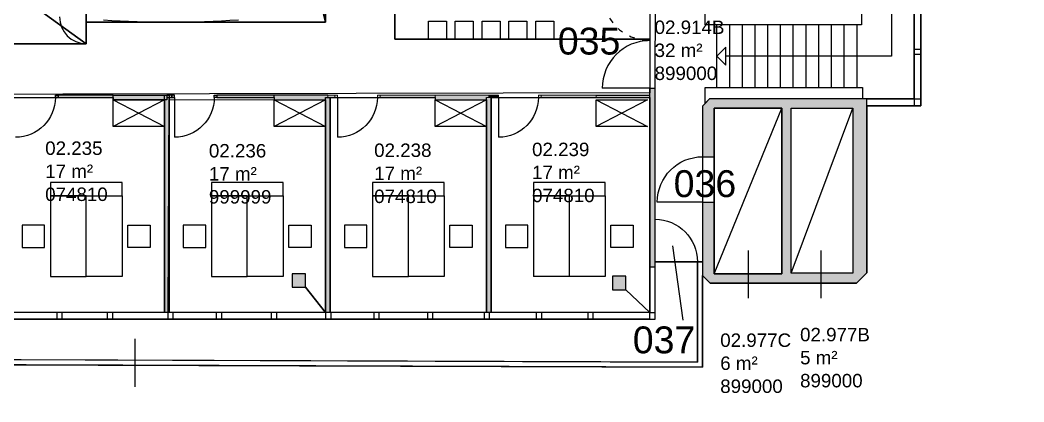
# Model space of a CAD drawing. Header units: metres. Extents: x -1 to 148, y -1 to 108.
# Drawn here: x 57.36 to 79.8, y 83.93 to 92.45 of the extents above; entities that cross this region are included whole.
import ezdxf

# ---------------------------------------------------------------- set-up
doc = ezdxf.new("R2010")
doc.units = ezdxf.units.M
doc.header["$MEASUREMENT"] = 0
doc.linetypes.add('ACAD_ISO03W100', pattern=[30, 12, -18])
doc.layers.get('0').update_dxf_attribs({"linetype": 'CONTINUOUS'})
for name, color, linetype in [('BEMASZUNG', 8, 'CONTINUOUS'), ('Unchanged', 8, 'CONTINUOUS'), ('Unchanged Layer Off', 2, 'CONTINUOUS')]:
    doc.layers.add(name, color=color, linetype=linetype)
doc.styles.add('ARIAL', font='arial.ttf')
doc.dimstyles.new('Meter_Bem', dxfattribs={"dimtxt": 0.35, "dimasz": 0.015, "dimexe": 0, "dimexo": 0.1, "dimgap": 0.05, "dimtad": 1, "dimzin": 0, "dimdsep": 46, "dimtxsty": 'ARIAL', "dimblk1": 'mass1', "dimblk2": 'mass2', "dimsah": 1, "dimcen": 0.125, "dimse1": 1, "dimse2": 1, "dimclrd": 256, "dimclre": 1, "dimclrt": 256, "dimazin": 0, "dimtp": 102033525.0, "dimtm": 1, "dimtfac": 1, "dimtix": 1, "dimtmove": 2, "dimatfit": 3, "dimldrblk": 'mass2', "dimfxl": 1, "dimtolj": 1, "dimtzin": 0, "dimlwd": -1, "dimarcsym": 0})

# ---------------------------------------------------------------- blocks, each defined once
blk = doc.blocks.new('Tuer')
at = {"layer": 'Unchanged'}
blk.add_line((0, 0), (0, 0.82), dxfattribs=at)
blk.add_arc((0, 0), 0.82, 90, 180, dxfattribs=at)
blk = doc.blocks.new('Raumstempel')
at = {"layer": 'Unchanged', "linetype": 'ByBlock', "style": 'ARIAL'}
for tag, p in [('HOERSAALNUMMER', (0, 1.029)), ('ANZAHL PLAETZE', (0, 0.514)), ('RAUMNUMMER', (0, 0)), ('FLÄCHE', (0, -0.514)), ('INSTITUTSNUMMER1', (0, -1.029)), ('INSTITUTSNUMMER2', (0, -1.543))]:
    blk.add_attdef(tag, p, '', height=0.3, dxfattribs=at)
blk = doc.blocks.new('mass1')
at = {"layer": 'Unchanged'}
for p, q in [((0, 25.5), (0, -12.75)), ((-5, -5), (5, 5)), ((-5, 0), (5, 0))]:
    blk.add_line(p, q, dxfattribs=at)
blk = doc.blocks.new('mass2')
at = {"layer": 'Unchanged'}
for p, q in [((5, 5), (-5, -5)), ((5, 0), (-5, 0)), ((0, -25.5), (0, 12.75))]:
    blk.add_line(p, q, dxfattribs=at)
blk = doc.blocks.new('*D29')
at = {"layer": 'BEMASZUNG', "transparency": 16777216}
blk.add_line((0.955, 107.255), (147.913, 107.255), dxfattribs=at)
at = {"layer": 'BEMASZUNG', "transparency": 16777216, "xscale": 0.015, "yscale": 0.015, "zscale": 0.015, "rotation": 180}
blk.add_blockref('mass1', (0.94, 107.255), dxfattribs=at)
at = {"layer": 'BEMASZUNG', "transparency": 16777216, "xscale": 0.015, "yscale": 0.015, "zscale": 0.015}
blk.add_blockref('mass2', (147.928, 107.255), dxfattribs=at)
at = {"layer": 'BEMASZUNG', "transparency": 16777216, "insert": (74.434, 107.483), "char_height": 0.35, "attachment_point": 5, "style": 'ARIAL'}
blk.add_mtext('\\A1;146.99', dxfattribs=at)

msp = doc.modelspace()

# ---------------------------------------------------------------- hatches: boundary and pattern name
at = {"layer": 'Unchanged'}
h = msp.add_hatch(color=256, dxfattribs=at)
h.paths.add_polyline_path([(76.012, 94.587), (74.631, 94.587), (74.631, 100.682), (74.381, 100.682), (74.381, 94.587), (72.9, 94.587), (72.9, 98.129), (72.665, 98.129), (72.665, 94.455), (72.771, 94.313), (76.012, 94.313)])
h.paths.add_polyline_path([(72.9, 100.445), (72.665, 100.445), (72.665, 99.014), (72.9, 99.014)], flags=17)
h.paths.add_polyline_path([(72.878, 90.487), (74.388, 90.487), (74.388, 86.783), (74.598, 86.804), (74.598, 90.487), (75.972, 90.487), (75.972, 90.69), (72.769, 90.69), (72.616, 90.528), (72.616, 89.4), (72.878, 89.4)])
h.paths.add_polyline_path([(72.878, 88.388), (72.616, 88.388), (72.616, 87.055), (72.878, 87.055)], flags=17)
for points in [[(71.553, 90.928), (71.438, 90.928), (71.438, 90.827), (71.438, 86.944), (71.553, 86.944)], [(60.688, 90.724), (60.638, 90.724), (60.638, 90.674), (60.588, 90.674), (60.588, 85.924), (60.688, 85.924)], [(67.888, 90.724), (67.788, 90.724), (67.788, 85.924), (67.888, 85.924)], [(76.29, 90.69), (75.972, 90.69), (75.972, 90.487), (75.972, 86.804), (74.598, 86.804), (74.388, 86.783), (72.878, 86.783), (72.878, 87.055), (72.616, 87.055), (72.616, 86.746), (72.786, 86.574), (76.054, 86.574), (76.29, 86.811)], [(63.74, 86.489), (63.74, 86.789), (63.44, 86.789), (63.44, 86.489)], [(70.904, 86.43), (70.904, 86.73), (70.604, 86.73), (70.604, 86.43)]]:
    msp.add_hatch(color=256, dxfattribs=at).paths.add_polyline_path(points)
h = msp.add_hatch(color=256, dxfattribs=at)
h.paths.add_polyline_path([(58.206, 90.774), (58.146, 90.774), (58.146, 90.724), (58.206, 90.724)])
h.paths.add_polyline_path([(59.438, 90.774), (58.206, 90.774), (58.206, 90.724), (59.438, 90.724)])
h = msp.add_hatch(color=256, dxfattribs=at)
h.paths.add_polyline_path([(60.588, 90.774), (59.438, 90.774), (59.438, 90.674), (60.588, 90.674)])
h.paths.add_polyline_path([(60.638, 90.774), (60.588, 90.774), (60.588, 90.674), (60.638, 90.674)])
h.paths.add_polyline_path([(60.688, 90.774), (60.638, 90.774), (60.638, 90.724), (60.688, 90.724)])
h.paths.add_polyline_path([(60.749, 90.774), (60.688, 90.774), (60.688, 90.724), (60.749, 90.724)])
h.paths.add_polyline_path([(60.809, 90.774), (60.749, 90.774), (60.749, 90.724), (60.809, 90.724)])
h = msp.add_hatch(color=256, dxfattribs=at)
h.paths.add_polyline_path([(61.759, 90.774), (61.699, 90.774), (61.699, 90.724), (61.759, 90.724)])
h.paths.add_polyline_path([(63.038, 90.774), (61.759, 90.774), (61.759, 90.724), (63.038, 90.724)])
h.paths.add_polyline_path([(64.238, 90.774), (63.038, 90.774), (63.038, 90.724), (63.038, 90.674), (64.188, 90.674), (64.188, 90.724), (64.238, 90.724)])
h = msp.add_hatch(color=256, dxfattribs=at)
h.paths.add_polyline_path([(64.456, 90.774), (64.396, 90.774), (64.396, 90.724), (64.456, 90.724)])
h.paths.add_polyline_path([(64.396, 90.774), (64.238, 90.774), (64.238, 90.724), (64.288, 90.724), (64.396, 90.724)])
h.paths.add_polyline_path([(64.288, 90.724), (64.238, 90.724), (64.188, 90.724), (64.188, 85.924), (64.288, 85.924)])
h = msp.add_hatch(color=256, dxfattribs=at)
h.paths.add_polyline_path([(67.788, 90.724), (67.838, 90.724), (67.838, 90.774), (66.638, 90.774), (66.638, 90.724), (66.638, 90.674), (67.788, 90.674)])
h.paths.add_polyline_path([(66.638, 90.774), (65.406, 90.774), (65.406, 90.724), (66.638, 90.724)])
h.paths.add_polyline_path([(65.406, 90.774), (65.346, 90.774), (65.346, 90.724), (65.406, 90.724)])
h = msp.add_hatch(color=256, dxfattribs=at)
h.paths.add_polyline_path([(68.056, 90.774), (67.996, 90.774), (67.996, 90.724), (68.056, 90.724)])
h.paths.add_polyline_path([(67.996, 90.774), (67.838, 90.774), (67.838, 90.724), (67.888, 90.724), (67.996, 90.724)])
h = msp.add_hatch(color=256, dxfattribs=at)
h.paths.add_polyline_path([(70.238, 90.774), (69.006, 90.774), (69.006, 90.724), (70.238, 90.724)])
h.paths.add_polyline_path([(71.438, 90.774), (70.238, 90.774), (70.238, 90.724), (71.438, 90.724)])
h.paths.add_polyline_path([(69.006, 90.774), (68.946, 90.774), (68.946, 90.724), (69.006, 90.724)])

# ---------------------------------------------------------------- linework, layer by layer
for p, q in [((77.346, 90.69), (77.346, 94.313)), ((77.496, 90.54), (77.496, 94.463)), ((76.842, 93.424), (76.842, 91.643)), ((72.676, 92.342), (72.676, 92.766)), ((76.166, 92.766), (76.166, 92.342)), ((58.838, 92.524), (58.838, 91.924)), ((66.488, 92.424), (66.888, 92.424)), ((66.488, 92.024), (66.488, 92.424)), ((66.888, 92.424), (66.888, 92.024)), ((67.088, 92.424), (67.488, 92.424)), ((67.088, 92.024), (67.088, 92.424)), ((67.488, 92.424), (67.488, 92.024)), ((67.688, 92.424), (68.088, 92.424)), ((67.688, 92.024), (67.688, 92.424)), ((68.088, 92.424), (68.088, 92.024)), ((68.288, 92.424), (68.688, 92.424)), ((68.288, 92.024), (68.288, 92.424)), ((68.688, 92.424), (68.688, 92.024)), ((68.888, 92.424), (69.288, 92.424)), ((68.888, 92.024), (68.888, 92.424)), ((69.288, 92.424), (69.288, 92.024)), ((76.166, 92.342), (72.676, 92.342)), ((72.938, 90.944), (72.938, 92.342)), ((73.222, 90.944), (73.222, 92.342)), ((73.507, 90.944), (73.507, 92.342)), ((73.791, 90.944), (73.791, 92.342)), ((74.076, 90.944), (74.076, 92.342)), ((74.36, 90.944), (74.36, 92.342)), ((74.645, 90.944), (74.645, 92.342)), ((74.929, 90.944), (74.929, 92.342)), ((75.214, 90.944), (75.214, 92.342)), ((75.498, 90.944), (75.498, 92.342)), ((75.783, 90.944), (75.783, 92.342)), ((76.071, 90.944), (76.071, 92.342)), ((66.888, 92.024), (66.488, 92.024)), ((67.488, 92.024), (67.088, 92.024)), ((68.088, 92.024), (67.688, 92.024)), ((68.688, 92.024), (68.288, 92.024)), ((69.288, 92.024), (68.888, 92.024)), ((72.938, 91.643), (73.138, 91.843)), ((73.138, 91.443), (73.138, 91.843)), ((77.346, 91.802), (77.496, 91.802)), ((73.138, 91.443), (72.938, 91.643)), ((76.071, 91.643), (73.138, 91.643)), ((76.842, 91.643), (76.071, 91.643)), ((77.346, 91.687), (77.496, 91.687)), ((71.438, 90.928), (70.372, 90.928)), ((71.438, 90.928), (71.553, 90.928)), ((71.438, 90.827), (71.438, 90.928)), ((71.553, 86.944), (71.553, 90.928)), ((72.672, 90.586), (72.672, 90.944)), ((72.672, 90.944), (76.192, 90.944)), ((76.192, 90.944), (76.192, 90.69)), ((59.438, 90.774), (58.206, 90.774)), ((58.206, 90.774), (58.206, 90.724)), ((58.206, 90.724), (59.438, 90.724)), ((59.438, 90.674), (59.438, 90.774)), ((59.438, 90.774), (60.638, 90.774)), ((59.438, 90.074), (59.438, 90.674)), ((59.438, 90.074), (59.438, 90.674)), ((59.438, 90.674), (60.588, 90.074)), ((60.588, 90.674), (59.438, 90.074)), ((59.438, 90.074), (59.438, 90.674)), ((59.438, 90.074), (59.438, 90.674)), ((59.438, 90.674), (60.588, 90.074)), ((60.588, 90.674), (59.438, 90.074)), ((60.638, 90.674), (59.438, 90.674)), ((60.588, 85.924), (60.588, 90.774)), ((60.588, 90.774), (60.688, 90.774)), ((60.749, 90.774), (60.638, 90.774)), ((60.638, 90.774), (60.638, 90.674)), ((60.638, 90.724), (60.749, 90.724)), ((60.688, 90.774), (60.688, 85.924)), ((60.688, 90.774), (60.688, 90.774)), ((60.749, 90.724), (60.749, 90.774)), ((64.238, 90.774), (61.759, 90.774)), ((61.759, 90.724), (63.038, 90.724)), ((63.038, 90.724), (63.038, 90.774)), ((63.038, 90.724), (63.038, 90.674)), ((63.038, 90.074), (63.038, 90.674)), ((63.038, 90.674), (64.188, 90.674)), ((63.038, 90.074), (63.038, 90.674)), ((63.038, 90.674), (64.188, 90.074)), ((64.188, 90.674), (63.038, 90.074)), ((63.038, 90.674), (64.188, 90.674)), ((64.188, 85.924), (64.188, 90.724)), ((64.188, 90.724), (64.288, 90.724)), ((64.288, 90.724), (64.288, 85.924)), ((66.638, 90.724), (66.638, 90.674)), ((66.638, 90.074), (66.638, 90.674)), ((66.638, 90.674), (67.788, 90.674)), ((66.638, 90.074), (66.638, 90.674)), ((66.638, 90.674), (67.788, 90.074)), ((67.788, 90.674), (66.638, 90.074)), ((66.638, 90.674), (67.788, 90.674)), ((67.788, 85.924), (67.788, 90.724)), ((67.888, 90.724), (67.888, 85.924)), ((70.238, 90.774), (71.438, 90.774)), ((70.238, 90.724), (71.438, 90.724)), ((70.238, 90.074), (70.238, 90.674)), ((70.238, 90.674), (71.388, 90.674)), ((70.238, 90.074), (70.238, 90.674)), ((70.238, 90.674), (71.388, 90.074)), ((71.388, 90.674), (70.238, 90.074)), ((71.438, 86.944), (71.438, 90.827)), ((72.616, 90.528), (72.769, 90.69)), ((76.29, 90.69), (77.346, 90.69)), ((77.346, 90.69), (77.346, 90.54)), ((77.346, 90.69), (77.496, 90.69)), ((74.388, 90.487), (72.878, 90.487)), ((72.878, 90.487), (72.878, 89.4)), ((72.878, 86.783), (74.388, 90.487)), ((74.388, 86.783), (74.388, 90.487)), ((74.598, 86.804), (74.598, 90.487)), ((74.598, 90.487), (75.972, 90.487)), ((74.598, 86.804), (75.972, 90.487)), ((75.972, 90.487), (75.972, 86.804)), ((76.29, 90.54), (77.496, 90.54)), ((60.588, 90.074), (59.438, 90.074)), ((60.588, 90.074), (59.438, 90.074)), ((64.188, 90.074), (63.038, 90.074)), ((67.788, 90.074), (66.638, 90.074)), ((71.388, 90.074), (70.238, 90.074)), ((72.616, 89.4), (72.878, 89.4)), ((72.878, 89.4), (72.878, 88.388)), ((58.038, 88.824), (58.038, 88.524)), ((59.638, 88.824), (58.038, 88.824)), ((59.638, 88.524), (59.638, 88.824)), ((61.638, 88.824), (61.638, 88.524)), ((63.238, 88.824), (61.638, 88.824)), ((63.238, 88.524), (63.238, 88.824)), ((65.238, 88.824), (65.238, 88.524)), ((66.838, 88.824), (65.238, 88.824)), ((66.838, 88.524), (66.838, 88.824)), ((68.838, 88.824), (68.838, 88.524)), ((70.438, 88.824), (68.838, 88.824)), ((70.438, 88.524), (70.438, 88.824)), ((58.838, 88.524), (58.038, 88.524)), ((58.038, 88.524), (58.038, 86.724)), ((58.038, 88.524), (59.638, 88.524)), ((58.838, 88.524), (59.638, 88.524)), ((58.838, 86.724), (58.838, 88.524)), ((58.838, 86.724), (58.838, 88.524)), ((59.638, 88.524), (59.638, 86.724)), ((62.438, 88.524), (61.638, 88.524)), ((61.638, 88.524), (61.638, 86.724)), ((61.638, 88.524), (63.238, 88.524)), ((62.438, 88.524), (63.238, 88.524)), ((62.438, 86.724), (62.438, 88.524)), ((62.438, 86.724), (62.438, 88.524)), ((63.238, 88.524), (63.238, 86.724)), ((66.038, 88.524), (65.238, 88.524)), ((65.238, 88.524), (65.238, 86.724)), ((65.238, 88.524), (66.838, 88.524)), ((66.038, 88.524), (66.838, 88.524)), ((66.038, 86.724), (66.038, 88.524)), ((66.038, 86.724), (66.038, 88.524)), ((66.838, 88.524), (66.838, 86.724)), ((69.638, 88.524), (68.838, 88.524)), ((68.838, 88.524), (68.838, 86.724)), ((68.838, 88.524), (70.438, 88.524)), ((69.638, 88.524), (70.438, 88.524)), ((69.638, 86.724), (69.638, 88.524)), ((69.638, 86.724), (69.638, 88.524)), ((70.438, 88.524), (70.438, 86.724)), ((72.616, 88.388), (72.878, 88.388)), ((72.878, 88.388), (72.878, 87.055)), ((57.907, 87.872), (57.407, 87.872)), ((57.407, 87.872), (57.407, 87.372)), ((57.907, 87.372), (57.907, 87.872)), ((59.765, 87.372), (59.765, 87.872)), ((59.765, 87.872), (60.265, 87.872)), ((60.265, 87.872), (60.265, 87.372)), ((61.507, 87.872), (61.007, 87.872)), ((61.007, 87.872), (61.007, 87.372)), ((61.507, 87.372), (61.507, 87.872)), ((63.365, 87.372), (63.365, 87.872)), ((63.365, 87.872), (63.865, 87.872)), ((63.865, 87.872), (63.865, 87.372)), ((65.107, 87.872), (64.607, 87.872)), ((64.607, 87.872), (64.607, 87.372)), ((65.107, 87.372), (65.107, 87.872)), ((66.965, 87.372), (66.965, 87.872)), ((66.965, 87.872), (67.465, 87.872)), ((67.465, 87.872), (67.465, 87.372)), ((68.707, 87.872), (68.207, 87.872)), ((68.207, 87.872), (68.207, 87.372)), ((68.707, 87.372), (68.707, 87.872)), ((70.565, 87.372), (70.565, 87.872)), ((70.565, 87.872), (71.065, 87.872)), ((71.065, 87.872), (71.065, 87.372)), ((57.407, 87.372), (57.907, 87.372)), ((60.265, 87.372), (59.765, 87.372)), ((61.007, 87.372), (61.507, 87.372)), ((63.865, 87.372), (63.365, 87.372)), ((64.607, 87.372), (65.107, 87.372)), ((67.465, 87.372), (66.965, 87.372)), ((68.207, 87.372), (68.707, 87.372)), ((71.065, 87.372), (70.565, 87.372)), ((73.636, 87.31), (73.636, 86.239)), ((75.257, 87.31), (75.257, 86.239)), ((71.438, 85.774), (71.438, 86.944)), ((71.438, 86.944), (71.553, 86.944)), ((72.501, 87.055), (71.553, 87.055)), ((71.553, 85.774), (71.553, 86.944)), ((72.501, 84.815), (72.501, 87.055)), ((72.501, 87.055), (72.616, 87.055)), ((72.616, 87.055), (72.616, 86.746)), ((72.878, 87.055), (72.878, 86.783)), ((58.038, 86.724), (58.838, 86.724)), ((59.638, 86.724), (58.838, 86.724)), ((61.638, 86.724), (62.438, 86.724)), ((63.238, 86.724), (62.438, 86.724)), ((65.238, 86.724), (66.038, 86.724)), ((66.838, 86.724), (66.038, 86.724)), ((70.438, 86.724), (68.838, 86.724)), ((72.616, 84.7), (72.616, 86.746)), ((72.616, 86.746), (72.786, 86.574)), ((72.878, 86.783), (74.388, 86.783)), ((75.972, 86.804), (74.598, 86.804)), ((76.054, 86.574), (76.29, 86.811)), ((61.867, 85.924), (57.08, 85.924)), ((61.867, 85.774), (57.08, 85.774)), ((58.186, 85.774), (58.186, 85.924)), ((58.301, 85.774), (58.301, 85.924)), ((59.314, 85.774), (59.314, 85.924)), ((59.429, 85.774), (59.429, 85.924)), ((60.665, 85.774), (60.665, 85.924)), ((60.78, 85.774), (60.78, 85.924)), ((61.752, 85.774), (61.752, 85.924)), ((65.386, 85.924), (61.867, 85.924)), ((61.867, 85.774), (61.867, 85.924)), ((65.386, 85.774), (61.867, 85.774)), ((62.98, 85.774), (62.98, 85.924)), ((63.095, 85.774), (63.095, 85.924)), ((64.196, 85.774), (64.196, 85.924)), ((64.311, 85.774), (64.311, 85.924)), ((65.271, 85.774), (65.271, 85.924)), ((71.438, 85.924), (65.386, 85.924)), ((65.386, 85.774), (65.386, 85.924)), ((71.438, 85.774), (65.386, 85.774)), ((66.47, 85.774), (66.47, 85.924)), ((66.585, 85.774), (66.585, 85.924)), ((67.74, 85.774), (67.74, 85.924)), ((67.855, 85.774), (67.855, 85.924)), ((68.904, 85.774), (68.904, 85.924)), ((69.019, 85.774), (69.019, 85.924)), ((70.055, 85.774), (70.055, 85.924)), ((70.17, 85.774), (70.17, 85.924)), ((71.438, 85.924), (71.553, 85.924)), ((71.438, 85.774), (71.553, 85.774)), ((59.932, 84.264), (59.932, 85.334)), ((50.888, 84.891), (72.501, 84.815)), ((51.003, 84.776), (72.616, 84.7))]:
    msp.add_line(p, q, dxfattribs=at)
at = {"layer": 'Unchanged', "linetype": 'Continuous', "lineweight": 18}
for p, q in [((64.396, 90.774), (64.238, 90.774)), ((64.238, 90.774), (64.238, 90.724)), ((64.238, 90.724), (64.396, 90.724)), ((64.396, 90.724), (64.396, 90.774)), ((64.456, 90.774), (64.396, 90.774)), ((64.396, 90.774), (64.396, 90.724)), ((64.396, 90.724), (64.456, 90.724)), ((64.456, 90.724), (64.456, 90.774)), ((65.346, 90.774), (65.406, 90.774)), ((65.346, 90.724), (65.346, 90.774)), ((65.406, 90.724), (65.346, 90.724)), ((67.838, 90.774), (65.406, 90.774)), ((65.406, 90.774), (65.406, 90.724)), ((65.406, 90.724), (66.638, 90.724)), ((66.638, 90.724), (66.638, 90.774)), ((67.788, 90.724), (67.888, 90.724)), ((67.996, 90.774), (67.838, 90.774)), ((67.838, 90.774), (67.838, 90.724)), ((67.838, 90.724), (67.996, 90.724)), ((70.238, 90.774), (69.006, 90.774)), ((69.006, 90.724), (70.238, 90.724)), ((70.238, 90.724), (70.238, 90.774))]:
    msp.add_line(p, q, dxfattribs=at)
at = {"layer": 'Unchanged', "lineweight": -3, "extrusion": (1, -1.22465e-16, 0)}
msp.add_line((64.456, 90.724), (64.456, 89.834), dxfattribs=at)
at = {"layer": 'Unchanged'}
for points in [[(58.146, 90.774), (58.206, 90.774), (58.206, 90.724), (58.146, 90.724)], [(60.809, 90.774), (60.749, 90.774), (60.749, 90.724), (60.809, 90.724)], [(61.699, 90.774), (61.759, 90.774), (61.759, 90.724), (61.699, 90.724)], [(63.44, 86.489), (63.74, 86.489), (63.74, 86.789), (63.44, 86.789)], [(70.604, 86.43), (70.904, 86.43), (70.904, 86.73), (70.604, 86.73)]]:
    msp.add_lwpolyline(points, close=True, dxfattribs=at)
at = {"layer": 'Unchanged', "lineweight": -3, "extrusion": (1, -1.22465e-16, 0)}
for elevation in [60.809, 68.056]:
    msp.add_lwpolyline([(90.724, 0), (89.834, 0)], dxfattribs=dict(at, elevation=elevation))
at = {"layer": 'Unchanged', "linetype": 'Continuous', "lineweight": 18}
for points in [[(68.056, 90.774), (67.996, 90.774), (67.996, 90.724), (68.056, 90.724)], [(68.946, 90.774), (69.006, 90.774), (69.006, 90.724), (68.946, 90.724)]]:
    msp.add_lwpolyline(points, close=True, dxfattribs=at)
at = {"layer": 'Unchanged'}
for points in [[(75.972, 90.69), (72.769, 90.69)], [(76.29, 86.811), (76.29, 90.69), (75.972, 90.69)], [(72.616, 90.528), (72.616, 89.4)], [(72.616, 88.388), (72.616, 87.055)], [(72.786, 86.574), (76.054, 86.574)]]:
    msp.add_lwpolyline(points, dxfattribs=at)
at = {"layer": 'Unchanged', "linetype": 'ACAD_ISO03W100', "ltscale": 0.01}
msp.add_arc((71.438, 93.059), 1.066, 180, 270, dxfattribs=at)
at = {"layer": 'Unchanged'}
for centre, radius, start, end in [((58.838, 92.524), 0.6, 180, 270), ((60.705, 114.032), 21.627, 266.0598, 274.0655), ((71.438, 90.928), 1.066, 90, 180)]:
    msp.add_arc(centre, radius, start, end, dxfattribs=at)
at = {"layer": 'Unchanged', "lineweight": -3, "extrusion": (0, 0, -1)}
for centre in [(-57.256, 90.724), (-60.809, 90.724), (-64.456, 90.724), (-68.056, 90.724)]:
    msp.add_arc(centre, 0.89, 180, 270, dxfattribs=at)
at = {"layer": 'Unchanged Layer Off'}
msp.add_line((72.182, 85.749), (71.949, 87.411), dxfattribs=at)
at = {"layer": 'Unchanged Layer Off', "flags": 128}
for points in [[(48.794, 102.642), (72.665, 102.642), (72.665, 100.786), (72.882, 100.984), (75.973, 100.984), (76.299, 100.601), (76.299, 94.463), (77.496, 94.463), (77.496, 90.54), (76.29, 90.54), (76.29, 86.811), (76.054, 86.574), (72.786, 86.574), (72.616, 86.746), (72.616, 84.7), (51.003, 84.776)], [(54.638, 96.674), (68.946, 96.674), (68.946, 95.424), (65.738, 95.424), (65.738, 95.424), (65.738, 95.424), (65.738, 92.024), (71.438, 92.024), (71.438, 90.928), (71.438, 90.827), (48.464, 90.774)], [(52.838, 91.924), (58.838, 91.924), (58.838, 92.405), (64.185, 92.405), (64.185, 95.046), (58.838, 95.046), (58.838, 95.524), (54.638, 95.524)], [(63.949, 93.417), (64.185, 92.405), (58.838, 92.405), (58.838, 95.046)], [(64.185, 95.046), (64.185, 92.405), (63.949, 93.417)]]:
    msp.add_lwpolyline(points, dxfattribs=at)
for points in [[(71.56, 100.445), (72.55, 100.445), (72.665, 100.445), (72.666, 94.312), (77.346, 94.313), (77.346, 90.69), (76.29, 90.69), (72.769, 90.69), (72.769, 90.69), (72.672, 90.586), (72.616, 90.528), (72.616, 89.4), (72.616, 88.388), (72.616, 87.055), (72.501, 87.055), (71.553, 87.055), (71.553, 90.928), (71.56, 93.059), (71.56, 100.445)], [(49.994, 93.097), (49.994, 96.674), (54.638, 96.674), (54.638, 95.524), (58.838, 95.524), (58.838, 91.924), (56.691, 93.471), (56.691, 94.171), (55.991, 94.171), (55.991, 93.471), (56.691, 93.471), (58.838, 91.924), (52.838, 91.924), (52.838, 92.524), (51.038, 92.526), (51.039, 93.097)], [(65.738, 95.424), (68.946, 95.424), (68.946, 96.674), (71.445, 96.674), (71.438, 93.074), (70.905, 93.646), (70.905, 93.946), (70.605, 93.946), (70.605, 93.646), (70.905, 93.646), (71.438, 93.074), (71.438, 92.024), (65.738, 92.024)], [(72.665, 94.455), (72.771, 94.313), (77.346, 94.313), (77.346, 90.69), (72.769, 90.69), (72.672, 90.586), (72.672, 90.944), (72.938, 90.944), (72.938, 92.342), (72.676, 92.342)], [(57.088, 90.674), (57.133, 90.674), (57.133, 90.724), (59.438, 90.724), (59.438, 90.674), (60.588, 90.674), (60.588, 85.924), (57.08, 85.924)], [(60.688, 90.677), (64.188, 90.674), (64.188, 90.674), (64.188, 85.924), (63.74, 86.489), (63.74, 86.789), (63.44, 86.789), (63.44, 86.489), (63.74, 86.489), (64.188, 85.924), (60.665, 85.924), (60.688, 90.677)], [(64.288, 90.724), (66.638, 90.724), (66.638, 90.674), (67.788, 90.674), (67.788, 85.924), (64.288, 85.924)], [(67.888, 90.724), (71.438, 90.724), (71.438, 85.924), (70.904, 86.43), (70.904, 86.73), (70.604, 86.73), (70.604, 86.43), (70.904, 86.43), (71.438, 85.924), (67.888, 85.924), (67.888, 90.724)], [(72.878, 90.487), (74.388, 90.487), (74.388, 86.783), (72.878, 86.783), (72.878, 90.487)], [(74.598, 90.487), (75.972, 90.487), (75.972, 86.804), (74.598, 86.804)], [(71.553, 87.055), (72.501, 87.055), (72.501, 84.815), (50.888, 84.891), (50.888, 56.239), (48.705, 56.242), (48.708, 57.167), (50.067, 57.167), (50.067, 85.774), (71.553, 85.774), (71.553, 87.055)]]:
    msp.add_lwpolyline(points, close=True, dxfattribs=at)

# ---------------------------------------------------------------- block references
ref = msp.add_blockref('Raumstempel', (71.544, 92.655))
ref.add_attrib('RAUMNUMMER', '02.914B', (71.544, 92.141), dxfattribs={"layer": 'Unchanged', "color": 0, "linetype": 'ByBlock', "height": 0.3, "style": 'ARIAL'})
ref.add_attrib('FLÄCHE_NGF', '32 m²', (71.544, 91.627), dxfattribs={"layer": 'Unchanged', "color": 0, "linetype": 'ByBlock', "height": 0.3, "style": 'ARIAL'})
ref.add_attrib('NUTZER_1', '899000', (71.544, 91.113), dxfattribs={"layer": 'Unchanged', "color": 0, "linetype": 'ByBlock', "height": 0.3, "style": 'ARIAL'})
ref = msp.add_blockref('Raumstempel', (57.919, 89.955))
ref.add_attrib('RAUMNUMMER', '02.235', (57.919, 89.441), dxfattribs={"layer": 'Unchanged', "color": 0, "linetype": 'ByBlock', "height": 0.3, "style": 'ARIAL'})
ref.add_attrib('FLÄCHE_NGF', '17 m²', (57.919, 88.926), dxfattribs={"layer": 'Unchanged', "color": 0, "linetype": 'ByBlock', "height": 0.3, "style": 'ARIAL'})
ref.add_attrib('NUTZER_1', '074810', (57.919, 88.412), dxfattribs={"layer": 'Unchanged', "color": 0, "linetype": 'ByBlock', "height": 0.3, "style": 'ARIAL'})
ref = msp.add_blockref('Raumstempel', (61.579, 89.898))
ref.add_attrib('RAUMNUMMER', '02.236', (61.579, 89.384), dxfattribs={"layer": 'Unchanged', "color": 0, "linetype": 'ByBlock', "height": 0.3, "style": 'ARIAL'})
ref.add_attrib('FLÄCHE_NGF', '17 m²', (61.579, 88.869), dxfattribs={"layer": 'Unchanged', "color": 0, "linetype": 'ByBlock', "height": 0.3, "style": 'ARIAL'})
ref.add_attrib('NUTZER_1', '999999', (61.579, 88.355), dxfattribs={"layer": 'Unchanged', "color": 0, "linetype": 'ByBlock', "height": 0.3, "style": 'ARIAL'})
ref = msp.add_blockref('Raumstempel', (65.274, 89.909))
ref.add_attrib('RAUMNUMMER', '02.238', (65.274, 89.395), dxfattribs={"layer": 'Unchanged', "color": 0, "linetype": 'ByBlock', "height": 0.3, "style": 'ARIAL'})
ref.add_attrib('FLÄCHE_NGF', '17 m²', (65.274, 88.88), dxfattribs={"layer": 'Unchanged', "color": 0, "linetype": 'ByBlock', "height": 0.3, "style": 'ARIAL'})
ref.add_attrib('NUTZER_1', '074810', (65.274, 88.366), dxfattribs={"layer": 'Unchanged', "color": 0, "linetype": 'ByBlock', "height": 0.3, "style": 'ARIAL'})
ref = msp.add_blockref('Raumstempel', (68.804, 89.929))
ref.add_attrib('RAUMNUMMER', '02.239', (68.804, 89.414), dxfattribs={"layer": 'Unchanged', "color": 0, "linetype": 'ByBlock', "height": 0.3, "style": 'ARIAL'})
ref.add_attrib('FLÄCHE_NGF', '17 m²', (68.804, 88.9), dxfattribs={"layer": 'Unchanged', "color": 0, "linetype": 'ByBlock', "height": 0.3, "style": 'ARIAL'})
ref.add_attrib('NUTZER_1', '074810', (68.804, 88.386), dxfattribs={"layer": 'Unchanged', "color": 0, "linetype": 'ByBlock', "height": 0.3, "style": 'ARIAL'})
at = {"xscale": -1.233650272560336, "yscale": 1.233650272560354, "zscale": 1.233650272560353, "rotation": 90}
msp.add_blockref('Tuer', (72.616, 88.388), dxfattribs=at)
at = {"xscale": -1.156442882033, "yscale": 1.156442882033017, "zscale": 1.156442882033016}
msp.add_blockref('Tuer', (71.553, 87.055), dxfattribs=at)
ref = msp.add_blockref('Raumstempel', (74.796, 85.794))
ref.add_attrib('RAUMNUMMER', '02.977B', (74.796, 85.279), dxfattribs={"layer": 'Unchanged', "color": 0, "linetype": 'ByBlock', "height": 0.3, "style": 'ARIAL'})
ref.add_attrib('FLÄCHE_NGF', '5 m²', (74.796, 84.765), dxfattribs={"layer": 'Unchanged', "color": 0, "linetype": 'ByBlock', "height": 0.3, "style": 'ARIAL'})
ref.add_attrib('NUTZER_1', '899000', (74.796, 84.251), dxfattribs={"layer": 'Unchanged', "color": 0, "linetype": 'ByBlock', "height": 0.3, "style": 'ARIAL'})
ref = msp.add_blockref('Raumstempel', (73.011, 85.669))
ref.add_attrib('RAUMNUMMER', '02.977C', (73.011, 85.154), dxfattribs={"layer": 'Unchanged', "color": 0, "linetype": 'ByBlock', "height": 0.3, "style": 'ARIAL'})
ref.add_attrib('FLÄCHE_NGF', '6 m²', (73.011, 84.64), dxfattribs={"layer": 'Unchanged', "color": 0, "linetype": 'ByBlock', "height": 0.3, "style": 'ARIAL'})
ref.add_attrib('NUTZER_1', '899000', (73.011, 84.126), dxfattribs={"layer": 'Unchanged', "color": 0, "linetype": 'ByBlock', "height": 0.3, "style": 'ARIAL'})

# ---------------------------------------------------------------- texts
at = {"layer": 'Unchanged Layer Off', "style": 'ARIAL'}
for s, p in [('035', (69.38, 91.682)), ('036', (71.97, 88.499)), ('037', (71.056, 85.011))]:
    msp.add_text(s, height=0.6, dxfattribs=at).set_placement(p)

# ---------------------------------------------------------------- dimensions: what is measured, and where the dimension line sits
at = {"layer": 'BEMASZUNG'}
dim = msp.add_linear_dim(base=(147.928, 107.255), p1=(0.94, 71.045), p2=(147.928, 78.566), dimstyle='Meter_Bem', dxfattribs=at)
dim.commit()
dim.dimension.update_dxf_attribs({"geometry": '*D29', "text_midpoint": (74.434, 107.483)})

doc.saveas('drawing.dxf')
